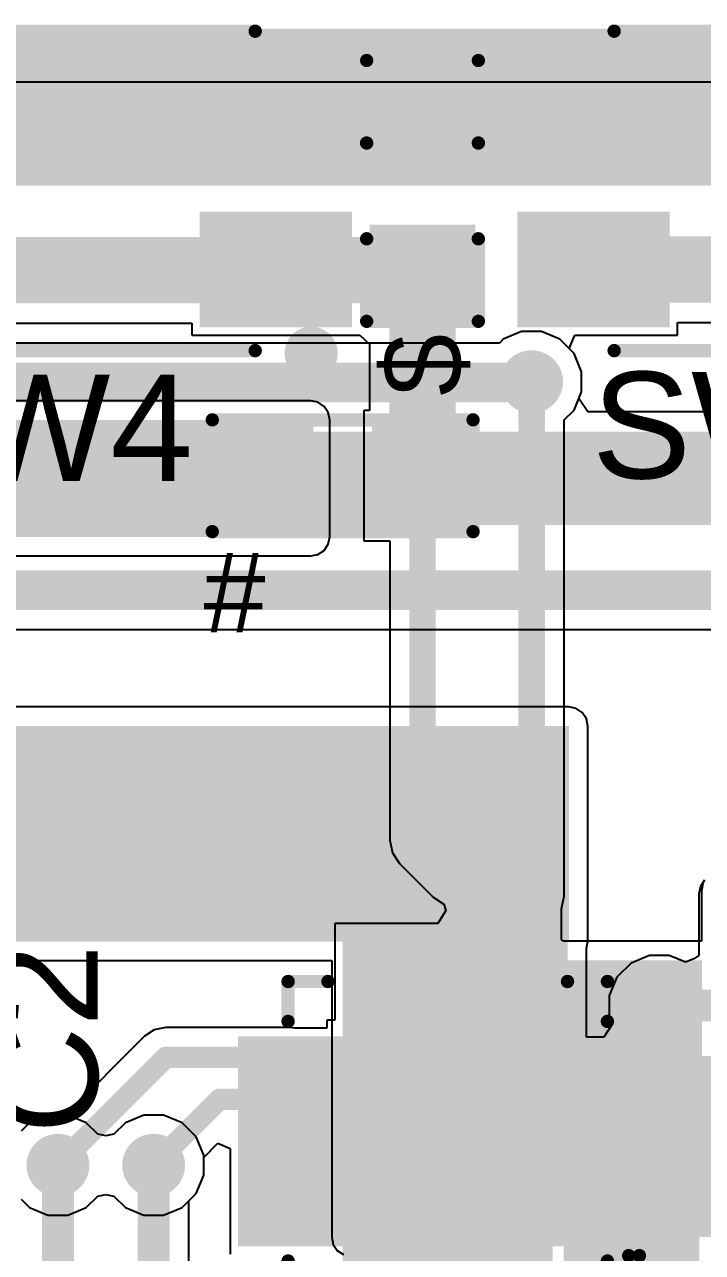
# Model space of a CAD drawing. Header units: millimetres. Extents: x -0.2 to 56.7, y -0.4 to 21.4.
# Drawn here: x 14.29 to 20.76, y 8.08 to 19.8 of the extents above; entities that cross this region are included whole.
import ezdxf

# ---------------------------------------------------------------- set-up
doc = ezdxf.new("R2010")
doc.units = ezdxf.units.MM
for name, color, linetype in [('BottomLayer', 5, 'Continuous'), ('BottomSolder', 6, 'Continuous'), ('TopLayer', 1, 'Continuous'), ('TopOverlay', 2, 'Continuous'), ('TopPaste', 8, 'Continuous'), ('TopSolder', 216, 'Continuous'), ('ViaHoleLayer', 16, 'Continuous')]:
    doc.layers.add(name, color=color, linetype=linetype)
doc.styles.add('Arial', font='', dxfattribs={"height": 0.2})
doc.styles.get('Arial').set_extended_font_data('Arial')

# ---------------------------------------------------------------- blocks, each defined once
blk = doc.blocks.new('20_QFN_3')
at = {"layer": 'TopLayer'}
for points in [[(-0.9, 1.9), (-0.7, 1.9), (-0.7, 1.1), (-0.9, 1.1)], [(-0.5, 1.9), (-0.3, 1.9), (-0.3, 1.1), (-0.5, 1.1)], [(-0.1, 1.9), (0.1, 1.9), (0.1, 1.1), (-0.1, 1.1)], [(0.3, 1.9), (0.5, 1.9), (0.5, 1.1), (0.3, 1.1)], [(0.7, 1.9), (0.9, 1.9), (0.9, 1.1), (0.7, 1.1)], [(-1.9, 0.9), (-1.1, 0.9), (-1.1, 0.7), (-1.9, 0.7)], [(-0.9, 0.9), (0.9, 0.9), (0.9, -0.9), (-0.9, -0.9)], [(1.1, 0.9), (1.9, 0.9), (1.9, 0.7), (1.1, 0.7)], [(-1.9, 0.5), (-1.1, 0.5), (-1.1, 0.3), (-1.9, 0.3)], [(1.1, 0.5), (1.9, 0.5), (1.9, 0.3), (1.1, 0.3)], [(-1.9, 0.1), (-1.1, 0.1), (-1.1, -0.1), (-1.9, -0.1)], [(1.1, 0.1), (1.9, 0.1), (1.9, -0.1), (1.1, -0.1)], [(-1.9, -0.3), (-1.1, -0.3), (-1.1, -0.5), (-1.9, -0.5)], [(1.1, -0.3), (1.9, -0.3), (1.9, -0.5), (1.1, -0.5)], [(-1.9, -0.7), (-1.1, -0.7), (-1.1, -0.9), (-1.9, -0.9)], [(1.1, -0.7), (1.9, -0.7), (1.9, -0.9), (1.1, -0.9)], [(-0.9, -1.1), (-0.7, -1.1), (-0.7, -1.9), (-0.9, -1.9)], [(-0.5, -1.1), (-0.3, -1.1), (-0.3, -1.9), (-0.5, -1.9)], [(-0.1, -1.1), (0.1, -1.1), (0.1, -1.9), (-0.1, -1.9)], [(0.3, -1.1), (0.5, -1.1), (0.5, -1.9), (0.3, -1.9)], [(0.7, -1.1), (0.9, -1.1), (0.9, -1.9), (0.7, -1.9)]]:
    blk.add_hatch(color=1, dxfattribs=at).paths.add_polyline_path(points)
at = {"layer": 'TopPaste'}
for points in [[(-0.9, 1.9), (-0.7, 1.9), (-0.7, 1.1), (-0.9, 1.1)], [(-0.5, 1.9), (-0.3, 1.9), (-0.3, 1.1), (-0.5, 1.1)], [(-0.1, 1.9), (0.1, 1.9), (0.1, 1.1), (-0.1, 1.1)], [(0.3, 1.9), (0.5, 1.9), (0.5, 1.1), (0.3, 1.1)], [(0.7, 1.9), (0.9, 1.9), (0.9, 1.1), (0.7, 1.1)], [(-1.9, 0.9), (-1.1, 0.9), (-1.1, 0.7), (-1.9, 0.7)], [(-0.9, 0.9), (0.9, 0.9), (0.9, -0.9), (-0.9, -0.9)], [(1.1, 0.9), (1.9, 0.9), (1.9, 0.7), (1.1, 0.7)], [(-1.9, 0.5), (-1.1, 0.5), (-1.1, 0.3), (-1.9, 0.3)], [(1.1, 0.5), (1.9, 0.5), (1.9, 0.3), (1.1, 0.3)], [(-1.9, 0.1), (-1.1, 0.1), (-1.1, -0.1), (-1.9, -0.1)], [(1.1, 0.1), (1.9, 0.1), (1.9, -0.1), (1.1, -0.1)], [(-1.9, -0.3), (-1.1, -0.3), (-1.1, -0.5), (-1.9, -0.5)], [(1.1, -0.3), (1.9, -0.3), (1.9, -0.5), (1.1, -0.5)], [(-1.9, -0.7), (-1.1, -0.7), (-1.1, -0.9), (-1.9, -0.9)], [(1.1, -0.7), (1.9, -0.7), (1.9, -0.9), (1.1, -0.9)], [(-0.9, -1.1), (-0.7, -1.1), (-0.7, -1.9), (-0.9, -1.9)], [(-0.5, -1.1), (-0.3, -1.1), (-0.3, -1.9), (-0.5, -1.9)], [(-0.1, -1.1), (0.1, -1.1), (0.1, -1.9), (-0.1, -1.9)], [(0.3, -1.1), (0.5, -1.1), (0.5, -1.9), (0.3, -1.9)], [(0.7, -1.1), (0.9, -1.1), (0.9, -1.9), (0.7, -1.9)]]:
    blk.add_hatch(color=8, dxfattribs=at).paths.add_polyline_path(points)
at = {"layer": 'TopSolder'}
for points in [[(-1.002, 2.002), (-0.598, 2.002), (-0.598, 0.998), (-1.002, 0.998)], [(-0.602, 2.002), (-0.198, 2.002), (-0.198, 0.998), (-0.602, 0.998)], [(-0.202, 2.002), (0.202, 2.002), (0.202, 0.998), (-0.202, 0.998)], [(0.198, 2.002), (0.602, 2.002), (0.602, 0.998), (0.198, 0.998)], [(0.598, 2.002), (1.002, 2.002), (1.002, 0.998), (0.598, 0.998)], [(-2.002, 1.002), (-0.998, 1.002), (-0.998, 0.598), (-2.002, 0.598)], [(-1.002, 1.002), (1.002, 1.002), (1.002, -1.002), (-1.002, -1.002)], [(0.998, 1.002), (2.002, 1.002), (2.002, 0.598), (0.998, 0.598)], [(-2.002, 0.602), (-0.998, 0.602), (-0.998, 0.198), (-2.002, 0.198)], [(0.998, 0.602), (2.002, 0.602), (2.002, 0.198), (0.998, 0.198)], [(-2.002, 0.202), (-0.998, 0.202), (-0.998, -0.202), (-2.002, -0.202)], [(0.998, 0.202), (2.002, 0.202), (2.002, -0.202), (0.998, -0.202)], [(-2.002, -0.198), (-0.998, -0.198), (-0.998, -0.602), (-2.002, -0.602)], [(0.998, -0.198), (2.002, -0.198), (2.002, -0.602), (0.998, -0.602)], [(-2.002, -0.598), (-0.998, -0.598), (-0.998, -1.002), (-2.002, -1.002)], [(0.998, -0.598), (2.002, -0.598), (2.002, -1.002), (0.998, -1.002)], [(-1.002, -0.998), (-0.598, -0.998), (-0.598, -2.002), (-1.002, -2.002)], [(-0.602, -0.998), (-0.198, -0.998), (-0.198, -2.002), (-0.602, -2.002)], [(-0.202, -0.998), (0.202, -0.998), (0.202, -2.002), (-0.202, -2.002)], [(0.198, -0.998), (0.602, -0.998), (0.602, -2.002), (0.198, -2.002)], [(0.598, -0.998), (1.002, -0.998), (1.002, -2.002), (0.598, -2.002)]]:
    blk.add_hatch(color=216, dxfattribs=at).paths.add_polyline_path(points)
at = {"layer": 'TopOverlay', "const_width": 0.127}
for points in [[(-1.524, 1.524), (-1.524, 1.143)], [(-1.143, 1.524), (-1.524, 1.524)], [(1.524, 1.524), (1.143, 1.524)], [(1.524, 1.524), (1.524, 1.143)], [(-1.524, -1.143), (-1.524, -1.524)], [(1.524, -1.143), (1.524, -1.524)], [(-1.143, -1.524), (-1.524, -1.524)], [(1.524, -1.524), (1.143, -1.524)]]:
    blk.add_lwpolyline(points, dxfattribs=at)
at = {"layer": 'TopOverlay'}
for points, const_width in [([(-1.556, 1.524, 1), (-1.492, 1.524, 1)], 0.0635), ([(-1.556, 1.524, 1), (-1.492, 1.524, 1)], 0.0635), ([(-1.175, 1.524, 1), (-1.111, 1.524, 1)], 0.0635), ([(1.111, 1.524, 1), (1.175, 1.524, 1)], 0.0635), ([(1.492, 1.524, 1), (1.556, 1.524, 1)], 0.0635), ([(1.492, 1.524, 1), (1.556, 1.524, 1)], 0.0635), ([(-1.727, 1.092, 1), (-1.829, 1.092, 1)], 0.127), ([(-1.556, 1.143, 1), (-1.492, 1.143, 1)], 0.0635), ([(1.492, 1.143, 1), (1.556, 1.143, 1)], 0.0635), ([(-1.861, 1.092, 1), (-1.797, 1.092, 1)], 0.0635), ([(-1.759, 1.092, 1), (-1.695, 1.092, 1)], 0.0635), ([(-1.556, -1.143, 1), (-1.492, -1.143, 1)], 0.0635), ([(1.492, -1.143, 1), (1.556, -1.143, 1)], 0.0635), ([(-1.556, -1.524, 1), (-1.492, -1.524, 1)], 0.0635), ([(-1.556, -1.524, 1), (-1.492, -1.524, 1)], 0.0635), ([(-1.175, -1.524, 1), (-1.111, -1.524, 1)], 0.0635), ([(1.111, -1.524, 1), (1.175, -1.524, 1)], 0.0635), ([(1.492, -1.524, 1), (1.556, -1.524, 1)], 0.0635), ([(1.492, -1.524, 1), (1.556, -1.524, 1)], 0.0635)]:
    blk.add_lwpolyline(points, format="xyb", close=True, dxfattribs=dict(at, const_width=const_width))
blk = doc.blocks.new('TS_1185EC_C_D_B_5')
at = {"layer": 'TopLayer'}
for points in [[(-2.55, 1.2), (-1.3, 1.2), (-1.3, 0.3), (-2.55, 0.3)], [(1.3, 1.2), (2.55, 1.2), (2.55, 0.3), (1.3, 0.3)], [(-2.55, -0.3), (-1.3, -0.3), (-1.3, -1.2), (-2.55, -1.2)], [(1.3, -0.3), (2.55, -0.3), (2.55, -1.2), (1.3, -1.2)]]:
    blk.add_hatch(color=1, dxfattribs=at).paths.add_polyline_path(points)
at = {"layer": 'TopPaste'}
for points in [[(-2.55, 1.2), (-1.3, 1.2), (-1.3, 0.3), (-2.55, 0.3)], [(1.3, 1.2), (2.55, 1.2), (2.55, 0.3), (1.3, 0.3)], [(-2.55, -0.3), (-1.3, -0.3), (-1.3, -1.2), (-2.55, -1.2)], [(1.3, -0.3), (2.55, -0.3), (2.55, -1.2), (1.3, -1.2)]]:
    blk.add_hatch(color=8, dxfattribs=at).paths.add_polyline_path(points)
at = {"layer": 'TopSolder'}
for points in [[(-2.652, 1.302), (-1.198, 1.302), (-1.198, 0.198), (-2.652, 0.198)], [(1.198, 1.302), (2.652, 1.302), (2.652, 0.198), (1.198, 0.198)], [(-2.652, -0.198), (-1.198, -0.198), (-1.198, -1.302), (-2.652, -1.302)], [(1.198, -0.198), (2.652, -0.198), (2.652, -1.302), (1.198, -1.302)]]:
    blk.add_hatch(color=216, dxfattribs=at).paths.add_polyline_path(points)
at = {"layer": 'TopOverlay'}
for points, const_width in [([(-2.134, 1.549, 1), (-2.388, 1.549, 1)], 0.254), ([(-2.451, 1.549, 1), (-2.324, 1.549, 1)], 0.127), ([(-2.197, 1.549, 1), (-2.07, 1.549, 1)], 0.127), ([(-1.759, 1.524, 1), (-1.695, 1.524, 1)], 0.0635), ([(1.695, 1.524, 1), (1.759, 1.524, 1)], 0.0635), ([(-1.759, -1.524, 1), (-1.695, -1.524, 1)], 0.0635), ([(1.695, -1.524, 1), (1.759, -1.524, 1)], 0.0635)]:
    blk.add_lwpolyline(points, format="xyb", close=True, dxfattribs=dict(at, const_width=const_width))
at = {"layer": 'TopOverlay', "const_width": 0.127}
for points in [[(1.727, 1.524), (-1.727, 1.524)], [(1.727, -1.524), (-1.727, -1.524)]]:
    blk.add_lwpolyline(points, dxfattribs=at)
blk = doc.blocks.new('TS_1185EC_C_D_B_8')
at = {"layer": 'TopLayer'}
for points in [[(-2.55, 1.2), (-1.3, 1.2), (-1.3, 0.3), (-2.55, 0.3)], [(1.3, 1.2), (2.55, 1.2), (2.55, 0.3), (1.3, 0.3)], [(-2.55, -0.3), (-1.3, -0.3), (-1.3, -1.2), (-2.55, -1.2)], [(1.3, -0.3), (2.55, -0.3), (2.55, -1.2), (1.3, -1.2)]]:
    blk.add_hatch(color=1, dxfattribs=at).paths.add_polyline_path(points)
at = {"layer": 'TopPaste'}
for points in [[(-2.55, 1.2), (-1.3, 1.2), (-1.3, 0.3), (-2.55, 0.3)], [(1.3, 1.2), (2.55, 1.2), (2.55, 0.3), (1.3, 0.3)], [(-2.55, -0.3), (-1.3, -0.3), (-1.3, -1.2), (-2.55, -1.2)], [(1.3, -0.3), (2.55, -0.3), (2.55, -1.2), (1.3, -1.2)]]:
    blk.add_hatch(color=8, dxfattribs=at).paths.add_polyline_path(points)
at = {"layer": 'TopSolder'}
for points in [[(-2.652, 1.302), (-1.198, 1.302), (-1.198, 0.198), (-2.652, 0.198)], [(1.198, 1.302), (2.652, 1.302), (2.652, 0.198), (1.198, 0.198)], [(-2.652, -0.198), (-1.198, -0.198), (-1.198, -1.302), (-2.652, -1.302)], [(1.198, -0.198), (2.652, -0.198), (2.652, -1.302), (1.198, -1.302)]]:
    blk.add_hatch(color=216, dxfattribs=at).paths.add_polyline_path(points)
at = {"layer": 'TopOverlay'}
for points, const_width in [([(-2.134, 1.549, 1), (-2.388, 1.549, 1)], 0.254), ([(-2.451, 1.549, 1), (-2.324, 1.549, 1)], 0.127), ([(-2.197, 1.549, 1), (-2.07, 1.549, 1)], 0.127), ([(-1.759, 1.524, 1), (-1.695, 1.524, 1)], 0.0635), ([(1.695, 1.524, 1), (1.759, 1.524, 1)], 0.0635), ([(-1.759, -1.524, 1), (-1.695, -1.524, 1)], 0.0635), ([(1.695, -1.524, 1), (1.759, -1.524, 1)], 0.0635)]:
    blk.add_lwpolyline(points, format="xyb", close=True, dxfattribs=dict(at, const_width=const_width))
at = {"layer": 'TopOverlay', "const_width": 0.127}
for points in [[(1.727, 1.524), (-1.727, 1.524)], [(1.727, -1.524), (-1.727, -1.524)]]:
    blk.add_lwpolyline(points, dxfattribs=at)
blk = doc.blocks.new('RES_0603_10')
at = {"layer": 'TopLayer'}
for points in [[(-0.381, 0.4445), (-0.381, -0.4445), (-1.143, -0.4445), (-1.143, 0.4445)], [(1.143, 0.4445), (1.143, -0.4445), (0.381, -0.4445), (0.381, 0.4445)]]:
    blk.add_hatch(color=1, dxfattribs=at).paths.add_polyline_path(points)
at = {"layer": 'TopPaste'}
for points in [[(-0.381, 0.4445), (-0.381, -0.4445), (-1.143, -0.4445), (-1.143, 0.4445)], [(1.143, 0.4445), (1.143, -0.4445), (0.381, -0.4445), (0.381, 0.4445)]]:
    blk.add_hatch(color=8, dxfattribs=at).paths.add_polyline_path(points)
at = {"layer": 'TopSolder'}
for points in [[(-0.2794, 0.5461), (-0.2794, -0.5461), (-1.2446, -0.5461), (-1.2446, 0.5461)], [(1.2446, 0.5461), (1.2446, -0.5461), (0.2794, -0.5461), (0.2794, 0.5461)]]:
    blk.add_hatch(color=216, dxfattribs=at).paths.add_polyline_path(points)
at = {"layer": 'TopOverlay', "const_width": 0.127}
for points in [[(-1.2446, -0.5334), (-1.2446, 0.5334)], [(-1.2446, 0.5334), (1.2446, 0.5334)], [(1.2446, -0.5334), (1.2446, 0.5334)], [(-1.2446, -0.5334), (1.2446, -0.5334)]]:
    blk.add_lwpolyline(points, dxfattribs=at)
at = {"layer": 'TopOverlay', "const_width": 0.0635}
for points in [[(-1.27635, 0.5334, 1), (-1.21285, 0.5334, 1)], [(-1.27635, 0.5334, 1), (-1.21285, 0.5334, 1)], [(1.21285, 0.5334, 1), (1.27635, 0.5334, 1)], [(1.21285, 0.5334, 1), (1.27635, 0.5334, 1)], [(-1.27635, -0.5334, 1), (-1.21285, -0.5334, 1)], [(-1.27635, -0.5334, 1), (-1.21285, -0.5334, 1)], [(1.21285, -0.5334, 1), (1.27635, -0.5334, 1)], [(1.21285, -0.5334, 1), (1.27635, -0.5334, 1)]]:
    blk.add_lwpolyline(points, format="xyb", close=True, dxfattribs=at)
blk = doc.blocks.new('C__0603_18')
at = {"layer": 'TopLayer'}
for points in [[(-0.381, 0.445), (-0.381, -0.445), (-1.143, -0.445), (-1.143, 0.445)], [(1.143, 0.445), (1.143, -0.445), (0.381, -0.445), (0.381, 0.445)]]:
    blk.add_hatch(color=1, dxfattribs=at).paths.add_polyline_path(points)
at = {"layer": 'TopPaste'}
for points in [[(-0.381, 0.445), (-0.381, -0.445), (-1.143, -0.445), (-1.143, 0.445)], [(1.143, 0.445), (1.143, -0.445), (0.381, -0.445), (0.381, 0.445)]]:
    blk.add_hatch(color=8, dxfattribs=at).paths.add_polyline_path(points)
at = {"layer": 'TopSolder'}
for points in [[(-0.321, 0.504), (-0.321, -0.504), (-1.203, -0.504), (-1.203, 0.504)], [(1.203, 0.504), (1.203, -0.504), (0.321, -0.504), (0.321, 0.504)]]:
    blk.add_hatch(color=216, dxfattribs=at).paths.add_polyline_path(points)
at = {"layer": 'TopOverlay', "const_width": 0.127}
for points in [[(-1.245, 0.533), (-1.245, -0.533)], [(-1.245, 0.533), (-0.457, 0.533)], [(0.457, 0.533), (1.245, 0.533)], [(1.245, 0.533), (1.245, -0.533)], [(-1.245, -0.533), (-0.457, -0.533)], [(0.457, -0.533), (1.245, -0.533)]]:
    blk.add_lwpolyline(points, dxfattribs=at)
at = {"layer": 'TopOverlay', "const_width": 0.0635}
for points in [[(-1.276, 0.533, 1), (-1.213, 0.533, 1)], [(-1.276, 0.533, 1), (-1.213, 0.533, 1)], [(-0.489, 0.533, 1), (-0.425, 0.533, 1)], [(0.425, 0.533, 1), (0.489, 0.533, 1)], [(1.213, 0.533, 1), (1.276, 0.533, 1)], [(1.213, 0.533, 1), (1.276, 0.533, 1)], [(-1.276, -0.533, 1), (-1.213, -0.533, 1)], [(-1.276, -0.533, 1), (-1.213, -0.533, 1)], [(-0.489, -0.533, 1), (-0.425, -0.533, 1)], [(0.425, -0.533, 1), (0.489, -0.533, 1)], [(1.213, -0.533, 1), (1.276, -0.533, 1)], [(1.213, -0.533, 1), (1.276, -0.533, 1)]]:
    blk.add_lwpolyline(points, format="xyb", close=True, dxfattribs=at)

msp = doc.modelspace()

# ---------------------------------------------------------------- hatches: boundary and pattern name
at = {"layer": 'BottomLayer'}
h = msp.add_hatch(color=5, dxfattribs=at)
edge = h.paths.add_edge_path()
edge.add_arc((19.126, 16.391), 0.3, 0, 360)
h = msp.add_hatch(color=5, dxfattribs=at)
edge = h.paths.add_edge_path()
edge.add_arc((15.57, 15.469), 0.3, 0, 360)
for points in [[(11.557, 11.049), (19.482, 11.049), (19.482, 13.106), (11.557, 13.106)], [(17.399, 8.585), (19.469, 8.585), (19.469, 12.37), (17.399, 12.37)], [(17.399, 8.23), (22.606, 8.23), (22.606, 9.957), (17.399, 9.957)]]:
    msp.add_hatch(color=5, dxfattribs=at).paths.add_polyline_path(points)
h = msp.add_hatch(color=5, dxfattribs=at)
edge = h.paths.add_edge_path()
edge.add_arc((20.345, 10.439), 0.3, 0, 360)
h = msp.add_hatch(color=5, dxfattribs=at)
edge = h.paths.add_edge_path()
edge.add_arc((17.805, 9.601), 0.3, 0, 360)
h = msp.add_hatch(color=5, dxfattribs=at)
edge = h.paths.add_edge_path()
edge.add_arc((18.796, 9.601), 0.3, 0, 360)
h = msp.add_hatch(color=5, dxfattribs=at)
edge = h.paths.add_edge_path()
edge.add_arc((18.288, 9.119), 0.3, 0, 360)
h = msp.add_hatch(color=5, dxfattribs=at)
edge = h.paths.add_edge_path()
edge.add_arc((14.605, 8.915), 0.3, 0, 360)
h = msp.add_hatch(color=5, dxfattribs=at)
edge = h.paths.add_edge_path()
edge.add_arc((15.519, 8.915), 0.3, 0, 360)
h = msp.add_hatch(color=5, dxfattribs=at)
edge = h.paths.add_edge_path()
edge.add_arc((17.805, 8.636), 0.3, 0, 360)
h = msp.add_hatch(color=5, dxfattribs=at)
edge = h.paths.add_edge_path()
edge.add_arc((18.796, 8.636), 0.3, 0, 360)
at = {"layer": 'BottomSolder'}
h = msp.add_hatch(color=6, dxfattribs=at)
edge = h.paths.add_edge_path()
edge.add_arc((17.805, 9.601), 0.402, 0, 360)
h = msp.add_hatch(color=6, dxfattribs=at)
edge = h.paths.add_edge_path()
edge.add_arc((18.796, 9.601), 0.402, 0, 360)
h = msp.add_hatch(color=6, dxfattribs=at)
edge = h.paths.add_edge_path()
edge.add_arc((18.288, 9.119), 0.402, 0, 360)
h = msp.add_hatch(color=6, dxfattribs=at)
edge = h.paths.add_edge_path()
edge.add_arc((17.805, 8.636), 0.402, 0, 360)
h = msp.add_hatch(color=6, dxfattribs=at)
edge = h.paths.add_edge_path()
edge.add_arc((18.796, 8.636), 0.402, 0, 360)
at = {"layer": 'TopLayer'}
for points in [[(0.406, 18.263), (26.187, 18.263), (26.187, 19.761), (0.406, 19.761)], [(10.541, 14.91), (17.018, 14.91), (17.018, 16.027), (10.541, 16.027)], [(19.431, 9.83), (20.752, 9.83), (20.752, 10.871), (19.431, 10.871)], [(19.431, 7.188), (20.726, 7.188), (20.726, 8.458), (19.431, 8.458)]]:
    msp.add_hatch(color=1, dxfattribs=at).paths.add_polyline_path(points)
h = msp.add_hatch(color=1, dxfattribs=at)
edge = h.paths.add_edge_path()
edge.add_arc((19.126, 16.391), 0.3, 0, 360)
h = msp.add_hatch(color=1, dxfattribs=at)
edge = h.paths.add_edge_path()
edge.add_arc((15.57, 15.469), 0.3, 0, 360)
h = msp.add_hatch(color=1, dxfattribs=at)
edge = h.paths.add_edge_path()
edge.add_arc((20.345, 10.439), 0.3, 0, 360)
h = msp.add_hatch(color=1, dxfattribs=at)
edge = h.paths.add_edge_path()
edge.add_arc((17.805, 9.601), 0.3, 0, 360)
h = msp.add_hatch(color=1, dxfattribs=at)
edge = h.paths.add_edge_path()
edge.add_arc((18.796, 9.601), 0.3, 0, 360)
h = msp.add_hatch(color=1, dxfattribs=at)
edge = h.paths.add_edge_path()
edge.add_arc((18.288, 9.119), 0.3, 0, 360)
h = msp.add_hatch(color=1, dxfattribs=at)
edge = h.paths.add_edge_path()
edge.add_arc((14.605, 8.915), 0.3, 0, 360)
h = msp.add_hatch(color=1, dxfattribs=at)
edge = h.paths.add_edge_path()
edge.add_arc((15.519, 8.915), 0.3, 0, 360)
h = msp.add_hatch(color=1, dxfattribs=at)
edge = h.paths.add_edge_path()
edge.add_arc((17.805, 8.636), 0.3, 0, 360)
h = msp.add_hatch(color=1, dxfattribs=at)
edge = h.paths.add_edge_path()
edge.add_arc((18.796, 8.636), 0.3, 0, 360)
at = {"layer": 'TopSolder'}
h = msp.add_hatch(color=216, dxfattribs=at)
edge = h.paths.add_edge_path()
edge.add_arc((17.805, 9.601), 0.402, 0, 360)
h = msp.add_hatch(color=216, dxfattribs=at)
edge = h.paths.add_edge_path()
edge.add_arc((18.796, 9.601), 0.402, 0, 360)
h = msp.add_hatch(color=216, dxfattribs=at)
edge = h.paths.add_edge_path()
edge.add_arc((18.288, 9.119), 0.402, 0, 360)
h = msp.add_hatch(color=216, dxfattribs=at)
edge = h.paths.add_edge_path()
edge.add_arc((17.805, 8.636), 0.402, 0, 360)
h = msp.add_hatch(color=216, dxfattribs=at)
edge = h.paths.add_edge_path()
edge.add_arc((18.796, 8.636), 0.402, 0, 360)
at = {"layer": 'ViaHoleLayer'}
h = msp.add_hatch(color=16, dxfattribs=at)
edge = h.paths.add_edge_path()
edge.add_arc((19.126, 16.391), 0.15, 0, 360)
h = msp.add_hatch(color=16, dxfattribs=at)
edge = h.paths.add_edge_path()
edge.add_arc((15.57, 15.469), 0.15, 0, 360)
h = msp.add_hatch(color=16, dxfattribs=at)
edge = h.paths.add_edge_path()
edge.add_arc((20.345, 10.439), 0.15, 0, 360)
h = msp.add_hatch(color=16, dxfattribs=at)
edge = h.paths.add_edge_path()
edge.add_arc((17.805, 9.601), 0.15, 0, 360)
h = msp.add_hatch(color=16, dxfattribs=at)
edge = h.paths.add_edge_path()
edge.add_arc((18.796, 9.601), 0.15, 0, 360)
h = msp.add_hatch(color=16, dxfattribs=at)
edge = h.paths.add_edge_path()
edge.add_arc((18.288, 9.119), 0.15, 0, 360)
h = msp.add_hatch(color=16, dxfattribs=at)
edge = h.paths.add_edge_path()
edge.add_arc((14.605, 8.915), 0.15, 0, 360)
h = msp.add_hatch(color=16, dxfattribs=at)
edge = h.paths.add_edge_path()
edge.add_arc((15.519, 8.915), 0.15, 0, 360)
h = msp.add_hatch(color=16, dxfattribs=at)
edge = h.paths.add_edge_path()
edge.add_arc((17.805, 8.636), 0.15, 0, 360)
h = msp.add_hatch(color=16, dxfattribs=at)
edge = h.paths.add_edge_path()
edge.add_arc((18.796, 8.636), 0.15, 0, 360)

# ---------------------------------------------------------------- linework, layer by layer
at = {"layer": 'BottomLayer'}
for p, q in [((3.899, 19.253), (53.948, 19.253)), ((18.819, 16.759), (10.086, 16.759)), ((18.855, 16.796), (18.819, 16.759)), ((19.031, 16.869), (18.855, 16.796)), ((19.221, 16.869), (19.031, 16.869)), ((19.397, 16.796), (19.221, 16.869)), ((19.531, 16.662), (19.397, 16.796)), ((19.604, 16.486), (19.531, 16.662)), ((19.604, 16.296), (19.604, 16.486)), ((19.577, 16.23), (19.604, 16.296)), ((19.662, 16.103), (19.577, 16.23)), ((24.714, 16.103), (19.662, 16.103)), ((11.844, 14.026), (23.144, 14.026)), ((19.482, 13.288), (11.858, 13.288)), ((19.551, 13.274), (19.482, 13.288)), ((19.61, 13.235), (19.551, 13.274)), ((19.649, 13.176), (19.61, 13.235)), ((19.663, 13.106), (19.649, 13.176)), ((19.663, 11.049), (19.663, 13.106)), ((20.776, 11.634), (20.737, 11.576)), ((20.737, 11.576), (20.723, 11.506)), ((20.723, 11.506), (20.723, 10.917)), ((19.65, 10.985), (19.663, 11.049)), ((19.65, 10.138), (19.65, 10.985)), ((20.25, 10.917), (20.075, 10.844)), ((20.44, 10.917), (20.25, 10.917)), ((20.596, 10.853), (20.44, 10.917)), ((20.723, 10.917), (20.674, 10.884)), ((14.126, 10.868), (17.218, 10.868)), ((17.218, 10.868), (17.218, 9.957)), ((20.075, 10.844), (19.94, 10.71)), ((20.674, 10.884), (20.596, 10.853)), ((19.94, 10.71), (19.868, 10.534)), ((19.868, 10.534), (19.868, 10.344)), ((19.868, 10.344), (19.9, 10.265)), ((19.9, 10.265), (19.816, 10.138)), ((19.816, 10.138), (19.65, 10.138)), ((17.218, 9.957), (17.218, 8.585)), ((14.51, 9.393), (14.334, 9.32)), ((14.7, 9.393), (14.51, 9.393)), ((14.876, 9.32), (14.7, 9.393)), ((15.424, 9.393), (15.249, 9.32)), ((15.614, 9.393), (15.424, 9.393)), ((15.79, 9.32), (15.614, 9.393)), ((14.334, 9.32), (14.253, 9.239)), ((14.987, 9.21), (14.876, 9.32)), ((15.249, 9.32), (15.138, 9.21)), ((15.924, 9.186), (15.79, 9.32)), ((15.062, 9.196), (14.987, 9.21)), ((15.138, 9.21), (15.062, 9.196)), ((15.997, 9.01), (15.924, 9.186)), ((15.997, 8.82), (15.997, 9.01)), ((15.924, 8.645), (15.997, 8.82)), ((15.856, 8.576), (15.924, 8.645)), ((15.856, 7.518), (15.856, 8.576)), ((17.218, 8.585), (17.218, 8.23)), ((17.218, 8.23), (17.232, 8.16)), ((17.232, 8.16), (17.271, 8.101)), ((17.271, 8.101), (17.33, 8.062))]:
    msp.add_line(p, q, dxfattribs=at)
for points, const_width in [([(9.786, 16.384), (19.119, 16.384)], 0.381), ([(19.119, 16.384), (19.126, 16.391)], 0.305), ([(6.731, 15.469), (15.57, 15.469)], 0.889), ([(15.57, 15.469), (24.714, 15.469)], 0.889), ([(8.547, 14.402), (23.444, 14.402)], 0.381), ([(20.345, 10.439), (24.13, 10.439)], 0.305), ([(14.605, 7.29), (14.605, 8.915)], 0.305), ([(15.519, 7.518), (15.519, 8.915)], 0.305)]:
    msp.add_lwpolyline(points, dxfattribs=dict(at, const_width=const_width))
for points, const_width in [([(19.024, 16.384, 1), (19.214, 16.384, 1)], 0.191), ([(19.043, 16.384, 1), (19.195, 16.384, 1)], 0.152), ([(19.05, 16.391, 1), (19.202, 16.391, 1)], 0.152), ([(15.348, 15.469, 1), (15.792, 15.469, 1)], 0.445), ([(15.348, 15.469, 1), (15.792, 15.469, 1)], 0.445), ([(20.269, 10.439, 1), (20.422, 10.439, 1)], 0.152), ([(14.529, 8.915, 1), (14.681, 8.915, 1)], 0.152), ([(15.443, 8.915, 1), (15.596, 8.915, 1)], 0.152)]:
    msp.add_lwpolyline(points, format="xyb", close=True, dxfattribs=dict(at, const_width=const_width))
at = {"layer": 'TopLayer'}
for p, q in [((13.638, 16.951), (15.883, 16.951)), ((15.883, 16.951), (15.883, 16.834)), ((20.519, 16.834), (20.519, 16.957)), ((20.519, 16.957), (22.763, 16.957)), ((15.883, 16.834), (17.488, 16.834)), ((17.488, 16.834), (17.58, 16.748)), ((19.486, 16.707), (19.538, 16.834)), ((19.538, 16.834), (20.519, 16.834)), ((17.58, 16.748), (17.58, 16.116)), ((19.531, 16.662), (19.486, 16.707)), ((19.604, 16.486), (19.531, 16.662)), ((19.604, 16.296), (19.604, 16.486)), ((19.531, 16.12), (19.604, 16.296)), ((17.018, 16.209), (10.414, 16.209)), ((17.087, 16.195), (17.018, 16.209)), ((17.146, 16.156), (17.087, 16.195)), ((17.185, 16.097), (17.146, 16.156)), ((17.199, 16.027), (17.185, 16.097)), ((17.58, 16.116), (17.526, 16.116)), ((17.526, 16.116), (17.526, 14.872)), ((19.437, 16.026), (19.531, 16.12)), ((17.199, 14.91), (17.199, 16.027)), ((19.437, 11.481), (19.437, 16.026)), ((17.185, 14.84), (17.199, 14.91)), ((17.087, 14.742), (17.146, 14.782)), ((17.146, 14.782), (17.185, 14.84)), ((17.526, 14.872), (17.774, 14.872)), ((17.774, 14.872), (17.774, 12.014)), ((11.84, 14.729), (17.018, 14.729)), ((17.018, 14.729), (17.087, 14.742)), ((17.774, 12.014), (17.798, 11.895)), ((17.798, 11.895), (17.865, 11.794)), ((17.865, 11.794), (18.186, 11.474)), ((20.762, 11.601), (20.748, 11.532)), ((20.748, 11.532), (20.748, 11.052)), ((18.186, 11.474), (18.287, 11.406)), ((18.287, 11.406), (18.307, 11.344)), ((19.413, 11.363), (19.437, 11.481)), ((18.307, 11.344), (18.23, 11.222)), ((19.411, 11.359), (19.413, 11.363)), ((19.411, 11.069), (19.411, 11.359)), ((18.23, 11.222), (17.248, 11.222)), ((17.248, 11.222), (17.248, 10.298)), ((19.431, 11.052), (19.411, 11.069)), ((20.748, 11.052), (19.431, 11.052)), ((15.525, 10.207), (15.432, 10.145)), ((15.634, 10.229), (15.525, 10.207)), ((16.826, 10.229), (15.634, 10.229)), ((16.862, 10.222), (16.826, 10.229)), ((17.172, 10.222), (16.862, 10.222)), ((17.248, 10.298), (17.172, 10.298)), ((17.172, 10.298), (17.172, 10.222)), ((15.432, 10.145), (14.68, 9.393)), ((15.432, 10.145), (15.432, 10.145)), ((14.51, 9.393), (14.334, 9.32)), ((14.68, 9.393), (14.51, 9.393)), ((14.334, 9.32), (14.253, 9.239)), ((15.997, 8.99), (16.131, 9.124)), ((16.131, 9.124), (16.248, 9.075)), ((16.248, 9.075), (16.248, 8.066)), ((15.997, 8.82), (15.997, 8.99)), ((15.924, 8.645), (15.997, 8.82)), ((14.253, 8.592), (14.334, 8.51)), ((14.876, 8.51), (14.987, 8.621)), ((14.987, 8.621), (15.062, 8.635)), ((15.062, 8.635), (15.138, 8.621)), ((15.138, 8.621), (15.249, 8.51)), ((15.79, 8.51), (15.924, 8.645)), ((14.334, 8.51), (14.51, 8.438)), ((14.51, 8.438), (14.7, 8.438)), ((14.7, 8.438), (14.876, 8.51)), ((15.249, 8.51), (15.424, 8.438)), ((15.424, 8.438), (15.614, 8.438)), ((15.614, 8.438), (15.79, 8.51))]:
    msp.add_line(p, q, dxfattribs=at)
for points, const_width in [([(16.445, 18.835), (16.686, 19.075)], 0.635), ([(16.686, 19.075), (16.793, 18.968)], 0.635), ([(18.015, 18.968), (18.085, 19.037)], 0.635), ([(18.085, 19.037), (18.099, 19.023)], 0.635), ([(18.099, 19.023), (19.663, 19.023)], 0.635), ([(19.663, 19.023), (19.716, 19.075)], 0.635), ([(16.686, 18.962), (19.716, 18.962)], 0.635), ([(16.793, 18.968), (18.015, 18.968)], 0.635), ([(13.297, 18.835), (16.445, 18.835)], 0.635), ([(12.833, 17.456), (18.079, 17.456)], 0.635), ([(18.079, 17.456), (18.085, 17.45)], 0.635), ([(18.085, 15.494), (18.085, 17.45)], 0.635), ([(19.716, 17.462), (23.566, 17.462)], 0.635), ([(19.126, 11.481), (19.126, 16.391)], 0.254), ([(18.085, 12.014), (18.085, 15.494)], 0.254), ([(18.085, 12.014), (18.405, 11.694)], 0.254), ([(18.405, 11.694), (18.726, 11.373)], 0.203), ([(19.126, 10.644), (19.126, 11.481)], 0.203), ([(18.726, 10.644), (18.726, 11.373)], 0.203), ([(20.053, 10.274), (20.218, 10.439)], 0.305), ([(20.218, 10.439), (20.244, 10.439)], 0.305), ([(14.605, 8.915), (15.634, 9.944)], 0.203), ([(15.634, 9.944), (16.826, 9.944)], 0.203), ([(17.78, 9.627), (18.263, 9.144)], 0.635), ([(15.519, 8.915), (16.148, 9.544)], 0.203), ([(16.148, 9.544), (16.826, 9.544)], 0.203), ([(19.826, 9.544), (21.05, 9.544)], 0.203), ([(18.263, 9.144), (18.326, 9.144)], 0.635), ([(18.326, 9.144), (19.826, 9.144)], 0.203), ([(19.826, 9.144), (20.866, 9.144)], 0.203)]:
    msp.add_lwpolyline(points, dxfattribs=dict(at, const_width=const_width))
for points, const_width in [([(16.527, 19.075, 1), (16.844, 19.075, 1)], 0.318), ([(16.527, 19.075, 1), (16.844, 19.075, 1)], 0.318), ([(17.926, 19.037, 1), (18.244, 19.037, 1)], 0.318), ([(17.926, 19.037, 1), (18.244, 19.037, 1)], 0.318), ([(17.941, 19.023, 1), (18.258, 19.023, 1)], 0.318), ([(17.941, 19.023, 1), (18.258, 19.023, 1)], 0.318), ([(19.504, 19.023, 1), (19.822, 19.023, 1)], 0.318), ([(19.504, 19.023, 1), (19.822, 19.023, 1)], 0.318), ([(19.557, 19.075, 1), (19.875, 19.075, 1)], 0.318), ([(16.527, 18.962, 1), (16.844, 18.962, 1)], 0.318), ([(16.634, 18.968, 1), (16.952, 18.968, 1)], 0.318), ([(16.634, 18.968, 1), (16.952, 18.968, 1)], 0.318), ([(17.857, 18.968, 1), (18.174, 18.968, 1)], 0.318), ([(17.857, 18.968, 1), (18.174, 18.968, 1)], 0.318), ([(19.557, 18.962, 1), (19.875, 18.962, 1)], 0.318), ([(16.286, 18.835, 1), (16.604, 18.835, 1)], 0.318), ([(16.286, 18.835, 1), (16.604, 18.835, 1)], 0.318), ([(17.92, 17.456, 1), (18.238, 17.456, 1)], 0.318), ([(17.92, 17.456, 1), (18.238, 17.456, 1)], 0.318), ([(17.926, 17.45, 1), (18.244, 17.45, 1)], 0.318), ([(17.926, 17.45, 1), (18.244, 17.45, 1)], 0.318), ([(19.557, 17.462, 1), (19.875, 17.462, 1)], 0.318), ([(19.063, 16.391, 1), (19.19, 16.391, 1)], 0.127), ([(17.926, 15.494, 1), (18.244, 15.494, 1)], 0.318), ([(18.021, 15.494, 1), (18.148, 15.494, 1)], 0.127), ([(18.021, 12.014, 1), (18.148, 12.014, 1)], 0.127), ([(18.021, 12.014, 1), (18.148, 12.014, 1)], 0.127), ([(18.342, 11.694, 1), (18.469, 11.694, 1)], 0.127), ([(18.355, 11.694, 1), (18.456, 11.694, 1)], 0.102), ([(19.063, 11.481, 1), (19.19, 11.481, 1)], 0.127), ([(19.075, 11.481, 1), (19.177, 11.481, 1)], 0.102), ([(18.675, 11.373, 1), (18.777, 11.373, 1)], 0.102), ([(18.675, 11.373, 1), (18.777, 11.373, 1)], 0.102), ([(18.675, 10.644, 1), (18.777, 10.644, 1)], 0.102), ([(19.075, 10.644, 1), (19.177, 10.644, 1)], 0.102), ([(20.142, 10.439, 1), (20.295, 10.439, 1)], 0.152), ([(20.142, 10.439, 1), (20.295, 10.439, 1)], 0.152), ([(20.168, 10.439, 1), (20.32, 10.439, 1)], 0.152), ([(19.977, 10.274, 1), (20.13, 10.274, 1)], 0.152), ([(15.583, 9.944, 1), (15.684, 9.944, 1)], 0.102), ([(15.583, 9.944, 1), (15.684, 9.944, 1)], 0.102), ([(16.775, 9.944, 1), (16.877, 9.944, 1)], 0.102), ([(17.621, 9.627, 1), (17.939, 9.627, 1)], 0.318), ([(16.097, 9.544, 1), (16.199, 9.544, 1)], 0.102), ([(16.097, 9.544, 1), (16.199, 9.544, 1)], 0.102), ([(16.775, 9.544, 1), (16.877, 9.544, 1)], 0.102), ([(19.775, 9.544, 1), (19.877, 9.544, 1)], 0.102), ([(18.104, 9.144, 1), (18.421, 9.144, 1)], 0.318), ([(18.104, 9.144, 1), (18.421, 9.144, 1)], 0.318), ([(18.167, 9.144, 1), (18.485, 9.144, 1)], 0.318), ([(18.275, 9.144, 1), (18.377, 9.144, 1)], 0.102), ([(19.775, 9.144, 1), (19.877, 9.144, 1)], 0.102), ([(19.775, 9.144, 1), (19.877, 9.144, 1)], 0.102), ([(14.554, 8.915, 1), (14.656, 8.915, 1)], 0.102), ([(15.469, 8.915, 1), (15.57, 8.915, 1)], 0.102)]:
    msp.add_lwpolyline(points, format="xyb", close=True, dxfattribs=dict(at, const_width=const_width))

# ---------------------------------------------------------------- block references
for name, p, rotation in [('TS_1185EC_C_D_B_5', (14.761, 18.212), 180), ('TS_1185EC_C_D_B_8', (21.641, 18.212), 180), ('C__0603_18', (18.085, 18.212), 90), ('20_QFN_3', (18.326, 9.144), 180)]:
    msp.add_blockref(name, p, dxfattribs=dict(rotation=rotation))
msp.add_blockref('RES_0603_10', (17.323, 15.494))

# ---------------------------------------------------------------- texts
at = {"layer": 'TopOverlay', "style": 'Arial'}
for s, height, rotation, p in [('$', 0.762, 90, (18.466, 16.256)), ('#', 0.762, 180, (16.586, 14.757)), ('C2', 1.016, 90, (14.986, 9.212))]:
    msp.add_text(s, height=height, rotation=rotation, dxfattribs=at).set_placement(p)
for s, p in [('SW4', (12.819, 15.443)), ('SW5', (19.702, 15.469))]:
    msp.add_text(s, height=1.016, dxfattribs=at).set_placement(p)

doc.saveas('drawing.dxf')
